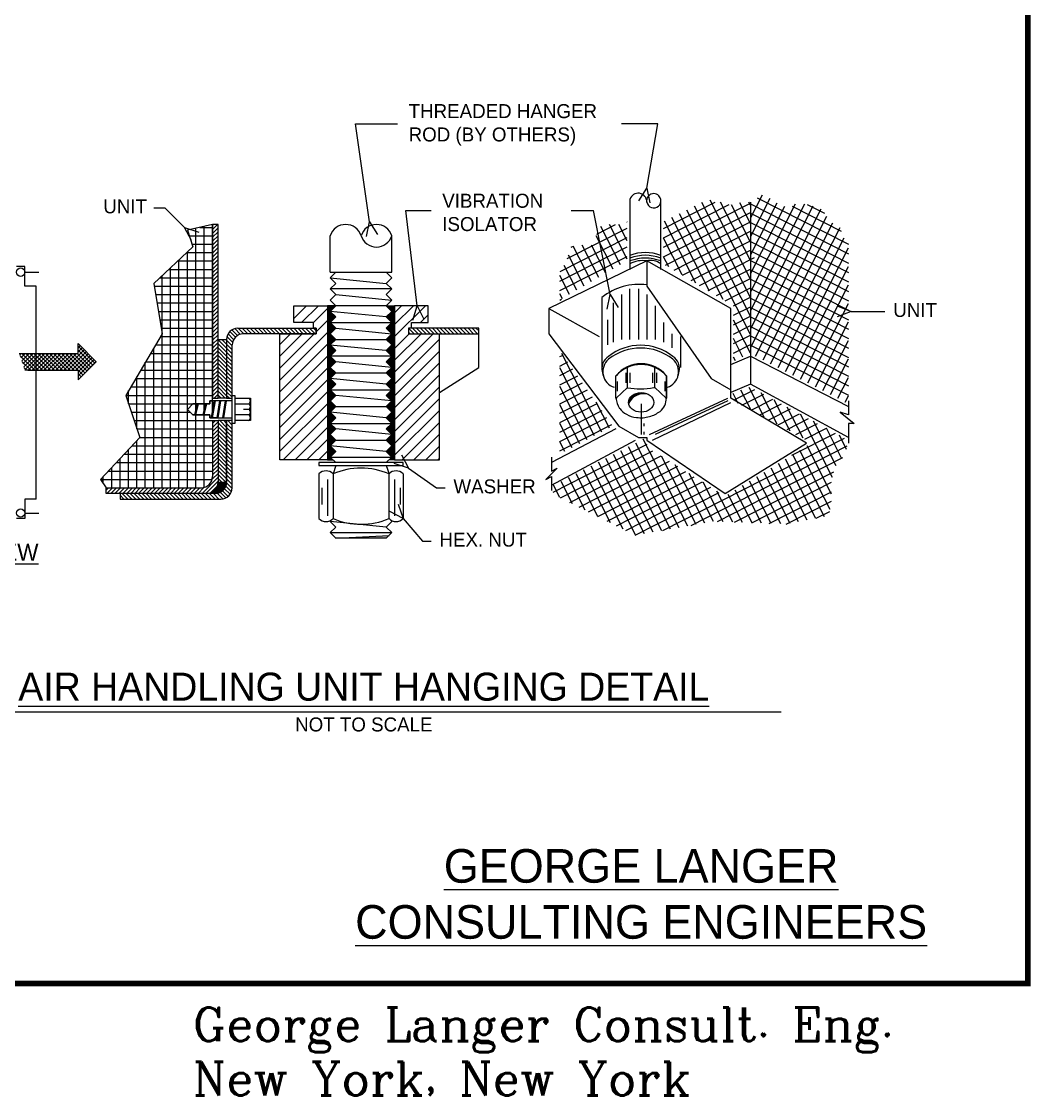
# Model space of a CAD drawing. Extents: x -1 to 799, y -40 to 727.
# Drawn here: x 438.8 to 799, y -40 to 343.5 of the extents above; entities that cross this region are included whole.
import ezdxf
from ezdxf.enums import TextEntityAlignment as Align

# ---------------------------------------------------------------- set-up
doc = ezdxf.new("R2010")
doc.units = 0
doc.header["$MEASUREMENT"] = 0
doc.layers.get('0').update_dxf_attribs({"linetype": 'CONTINUOUS'})
for name, color, linetype in [('1', 5, 'CONTINUOUS'), ('TEXT', 7, 'CONTINUOUS'), ('TEXT2', 7, 'CONTINUOUS')]:
    doc.layers.add(name, color=color, linetype=linetype)
doc.styles.add('COMPLEX', font='complex')

# ---------------------------------------------------------------- blocks, each defined once
blk = doc.blocks.new('*X8')
for p, q in [((279, 372.34), (279.08, 372.42)), ((258.17, 368.48), (258.69, 369)), ((263.5, 363), (258.25, 368.24)), ((258.53, 367.42), (260.11, 369)), ((258.88, 366.36), (261.52, 369)), ((264.91, 363), (258.91, 369)), ((259.23, 365.3), (262.93, 369)), ((259.59, 364.24), (264.35, 369)), ((259.94, 363.18), (265.76, 369)), ((266.33, 363), (260.33, 369)), ((261.18, 363), (267.18, 369)), ((267.74, 363), (261.74, 369)), ((262.59, 363), (268.59, 369)), ((269.15, 363), (263.15, 369)), ((264.01, 363), (270.01, 369)), ((270.57, 363), (264.57, 369)), ((265.42, 363), (271.42, 369)), ((271.98, 363), (265.98, 369)), ((266.83, 363), (272.83, 369)), ((273.4, 363), (267.4, 369)), ((268.25, 363), (274.25, 369)), ((274.81, 363), (268.81, 369)), ((269.66, 363), (275.66, 369)), ((276.22, 363), (270.22, 369)), ((271.08, 363), (277.08, 369)), ((277.64, 363), (271.64, 369)), ((272.49, 363), (278.49, 369)), ((280.78, 361.28), (273.05, 369)), ((273.9, 363), (281.2, 370.3)), ((281.48, 361.98), (274.47, 369)), ((275.32, 363), (281.91, 369.59)), ((282.19, 362.69), (275.88, 369)), ((276.73, 363), (282.62, 368.88)), ((282.9, 363.4), (277.3, 369)), ((278.15, 363), (283.32, 368.18)), ((283.6, 364.1), (278.71, 369)), ((279, 370.92), (279.79, 371.71)), ((285.02, 365.52), (279, 371.54)), ((279, 369.51), (280.5, 371)), ((284.31, 364.81), (279, 370.12)), ((262.08, 363), (258.96, 366.12)), ((279, 362.44), (284.03, 367.47)), ((279, 361.02), (284.74, 366.76)), ((279, 359.61), (285.44, 366.06)), ((260.67, 363), (259.67, 364)), ((280.07, 360.57), (279, 361.64)), ((279.36, 359.86), (279, 360.22))]:
    blk.add_line(p, q)
blk = doc.blocks.new('*X9')
for p, q in [((324, 351), (324, 414.33)), ((327, 346), (327, 415)), ((318.67, 411), (327, 411)), ((321, 351), (321, 413.67)), ((322.5, 414), (327, 414)), ((319.67, 408), (327, 408)), ((317.85, 405), (327, 405)), ((318, 321), (318, 405.14)), ((311.38, 399), (327, 399)), ((312, 321), (312, 399.57)), ((314.62, 402), (327, 402)), ((315, 321), (315, 402.36)), ((308.15, 396), (327, 396)), ((309, 376), (309, 396.79)), ((306.17, 393), (327, 393)), ((306.67, 390), (327, 390)), ((307.17, 387), (327, 387)), ((307.67, 384), (327, 384)), ((308.17, 381), (327, 381)), ((308.67, 378), (327, 378)), ((309, 321), (309, 376)), ((306.64, 372), (327, 372)), ((308.41, 375), (327, 375)), ((304.86, 369), (327, 369)), ((306, 321), (306, 370.92)), ((303, 321), (303, 365.85)), ((303.09, 366), (327, 366)), ((300, 342), (300, 360.77)), ((301.32, 363), (327, 363)), ((297.77, 357), (327, 357)), ((299.55, 360), (327, 360)), ((296, 354), (327, 354)), ((297, 351), (297, 355.69)), ((297, 351), (326, 351)), ((321, 347), (321, 351)), ((324, 347), (324, 351)), ((298, 348), (319, 348)), ((321, 321), (321, 347)), ((324, 321.13), (324, 347)), ((299, 345), (327, 345)), ((300, 342), (327, 342)), ((300, 321), (300, 337.93)), ((301, 339), (327, 339)), ((297, 321), (297, 334.71)), ((298.2, 336), (327, 336)), ((292.6, 330), (327, 330)), ((294, 321), (294, 331.5)), ((295.4, 333), (327, 333)), ((289.8, 327), (327, 327)), ((291, 321), (291, 328.29)), ((287, 324), (326.87, 324)), ((288, 322.5), (288, 325.07))]:
    blk.add_line(p, q)
blk = doc.blocks.new('*X10')
for p, q in [((327, 343.97), (328.03, 345)), ((327, 342.56), (329, 344.56)), ((327, 341.14), (329, 343.14)), ((327, 339.73), (329, 341.73)), ((327, 338.31), (329, 340.31)), ((327, 336.9), (329, 338.9)), ((327, 335.49), (329, 337.49)), ((327, 334.07), (329, 336.07)), ((327, 332.66), (329, 334.66)), ((327, 331.24), (329, 333.24)), ((327, 329.83), (329, 331.83)), ((327, 328.41), (329, 330.41)), ((326.89, 324.06), (329, 326.17)), ((327, 327), (329, 329)), ((327, 325.59), (329, 327.59)), ((323.24, 319), (329, 324.76)), ((324.66, 319), (329, 323.34)), ((289, 320.11), (289.89, 321)), ((289.3, 319), (291.3, 321)), ((290.72, 319), (292.72, 321)), ((292.13, 319), (294.13, 321)), ((293.54, 319), (295.54, 321)), ((294.96, 319), (296.96, 321)), ((296.37, 319), (298.37, 321)), ((297.79, 319), (299.79, 321)), ((299.2, 319), (301.2, 321)), ((300.62, 319), (302.62, 321)), ((302.03, 319), (304.03, 321)), ((303.44, 319), (305.44, 321)), ((304.86, 319), (306.86, 321)), ((306.27, 319), (308.27, 321)), ((307.69, 319), (309.69, 321)), ((309.1, 319), (311.1, 321)), ((310.51, 319), (312.51, 321)), ((311.93, 319), (313.93, 321)), ((313.34, 319), (315.34, 321)), ((314.76, 319), (316.76, 321)), ((316.17, 319), (318.17, 321)), ((317.59, 319), (319.59, 321)), ((319, 319), (321, 321)), ((320.41, 319), (322.41, 321)), ((321.83, 319), (323.94, 321.11)), ((326.28, 319.21), (328.79, 321.72))]:
    blk.add_line(p, q)
blk = doc.blocks.new('*X11')
for p, q in [((327, 413.27), (328.73, 415)), ((327, 414.68), (327.32, 415)), ((327, 411.85), (329, 413.85)), ((327, 410.44), (329, 412.44)), ((327, 409.02), (329, 411.02)), ((327, 407.61), (329, 409.61)), ((327, 406.2), (329, 408.2)), ((327, 404.78), (329, 406.78)), ((327, 403.37), (329, 405.37)), ((327, 401.95), (329, 403.95)), ((327, 400.54), (329, 402.54)), ((327, 399.12), (329, 401.12)), ((327, 397.71), (329, 399.71)), ((327, 396.3), (329, 398.3)), ((327, 394.88), (329, 396.88)), ((327, 393.47), (329, 395.47)), ((327, 392.05), (329, 394.05)), ((327, 390.64), (329, 392.64)), ((327, 389.23), (329, 391.23)), ((327, 387.81), (329, 389.81)), ((327, 386.4), (329, 388.4)), ((327, 384.98), (329, 386.98)), ((327, 383.57), (329, 385.57)), ((327, 382.15), (329, 384.15)), ((327, 380.74), (329, 382.74)), ((327, 379.33), (329, 381.33)), ((327, 377.91), (329, 379.91)), ((327, 376.5), (329, 378.5)), ((327, 375.08), (329, 377.08)), ((327, 373.67), (329, 375.67)), ((327, 372.25), (329, 374.25)), ((327, 370.84), (329, 372.84)), ((327, 369.43), (329, 371.43)), ((327, 368.01), (329, 370.01)), ((327, 366.6), (329, 368.6)), ((327, 365.18), (329, 367.18)), ((327, 363.77), (329, 365.77)), ((327, 362.36), (329, 364.36)), ((327, 360.94), (329, 362.94)), ((327, 359.53), (329, 361.53)), ((327, 358.11), (329, 360.11)), ((327, 356.7), (329, 358.7)), ((327, 355.28), (329, 357.28)), ((327, 353.87), (329, 355.87)), ((327.54, 353), (329, 354.46)), ((328.96, 353), (329, 353.04))]:
    blk.add_line(p, q)
blk = doc.blocks.new('*X12')
for p, q in [((332, 370.86), (329, 373.86)), ((332, 369.45), (329, 372.45)), ((332, 372.28), (330.28, 374)), ((332, 373.69), (331.69, 374)), ((332, 368.04), (329, 371.04)), ((332, 366.62), (329, 369.62)), ((332, 365.21), (329, 368.21)), ((332, 363.79), (329, 366.79)), ((332, 362.38), (329, 365.38)), ((332, 360.96), (329, 363.96)), ((332, 359.55), (329, 362.55)), ((332, 358.14), (329, 361.14)), ((332, 356.72), (329, 359.72)), ((332, 355.31), (329, 358.31)), ((332, 353.89), (329, 356.89)), ((331.48, 353), (329, 355.48)), ((330.07, 353), (329, 354.07))]:
    blk.add_line(p, q)
blk = doc.blocks.new('*X13')
for p, q in [((332, 341.17), (329, 344.17)), ((332, 339.75), (329, 342.75)), ((332, 338.34), (329, 341.34)), ((332, 342.58), (329.58, 345)), ((332, 343.99), (330.99, 345)), ((332, 336.92), (329, 339.92)), ((332, 335.51), (329, 338.51)), ((332, 334.09), (329, 337.09)), ((332, 332.68), (329, 335.68)), ((332, 331.27), (329, 334.27)), ((332, 329.85), (329, 332.85)), ((332, 328.44), (329, 331.44)), ((332, 327.02), (329, 330.02)), ((332, 325.61), (329, 328.61)), ((332, 324.2), (329, 327.2)), ((332, 322.78), (329, 325.78)), ((331.37, 322), (329, 324.37)), ((329.95, 322), (329, 322.95))]:
    blk.add_line(p, q)
blk = doc.blocks.new('*X14')
for p, q in [((334, 341.99), (332, 343.99)), ((334, 340.58), (332, 342.58)), ((334, 343.41), (332.41, 345)), ((334, 344.82), (333.82, 345)), ((334, 339.17), (332, 341.17)), ((334, 337.75), (332, 339.75)), ((334, 336.34), (332, 338.34)), ((334, 334.92), (332, 336.92)), ((334, 333.51), (332, 335.51)), ((334, 332.09), (332, 334.09)), ((334, 330.68), (332, 332.68)), ((334, 329.27), (332, 331.27)), ((334, 327.85), (332, 329.85)), ((334, 326.44), (332, 328.44)), ((334, 325.02), (332, 327.02)), ((333.99, 320.79), (331.99, 322.79)), ((334, 323.61), (332, 325.61)), ((334, 322.2), (332, 324.2)), ((295.35, 317), (294, 318.35)), ((296.77, 317), (294.77, 319)), ((298.18, 317), (296.18, 319)), ((299.6, 317), (297.6, 319)), ((301.01, 317), (299.01, 319)), ((302.43, 317), (300.43, 319)), ((303.84, 317), (301.84, 319)), ((305.25, 317), (303.25, 319)), ((306.67, 317), (304.67, 319)), ((308.08, 317), (306.08, 319)), ((309.5, 317), (307.5, 319)), ((310.91, 317), (308.91, 319)), ((312.33, 317), (310.33, 319)), ((313.74, 317), (311.74, 319)), ((315.15, 317), (313.15, 319)), ((316.57, 317), (314.57, 319)), ((317.98, 317), (315.98, 319)), ((319.4, 317), (317.4, 319)), ((320.81, 317), (318.81, 319)), ((322.22, 317), (320.22, 319)), ((323.64, 317), (321.64, 319)), ((325.05, 317), (323.05, 319)), ((326.47, 317), (324.47, 319)), ((327.88, 317), (325.88, 319)), ((329.3, 317), (327.3, 319)), ((330.66, 317.05), (328.66, 319.05)), ((331.73, 317.39), (329.73, 319.39)), ((332.59, 317.95), (330.59, 319.95)), ((333.26, 318.69), (331.26, 320.69)), ((333.75, 319.61), (331.75, 321.61))]:
    blk.add_line(p, q)
blk = doc.blocks.new('*X15')
for p, q in [((328.92, 322.2), (331.92, 322.2)), ((328.94, 322.3), (331.94, 322.3)), ((328.95, 322.4), (331.95, 322.4)), ((328.97, 322.5), (331.97, 322.5)), ((328.98, 322.6), (331.98, 322.6)), ((328.99, 322.8), (331.99, 322.8)), ((328.99, 322.7), (331.99, 322.7)), ((329, 323), (332, 323)), ((329, 322.9), (332, 322.9)), ((325, 318.98), (325, 319)), ((325.1, 318.98), (325.1, 319)), ((325.2, 318.98), (325.2, 319.01)), ((325.3, 318.98), (325.3, 319.01)), ((325.4, 318.98), (325.4, 319.02)), ((325.5, 318.98), (325.5, 319.03)), ((325.6, 318.98), (325.6, 319.05)), ((325.7, 318.98), (325.7, 319.06)), ((325.8, 318.98), (325.8, 319.08)), ((325.89, 319.1), (328.89, 319.1)), ((325.9, 318.98), (325.9, 319.1)), ((326, 318.98), (326, 319.13)), ((326.1, 318.98), (326.1, 319.15)), ((326.2, 318.98), (326.2, 319.18)), ((326.25, 319.2), (329.25, 319.2)), ((326.3, 318.98), (326.3, 319.22)), ((326.4, 318.98), (326.4, 319.25)), ((326.5, 318.98), (326.5, 319.29)), ((326.52, 319.3), (329.52, 319.3)), ((326.6, 318.98), (326.6, 319.33)), ((326.7, 318.98), (326.7, 319.38)), ((326.74, 319.4), (329.74, 319.4)), ((326.8, 318.98), (326.8, 319.43)), ((326.9, 318.98), (326.9, 319.48)), ((326.94, 319.5), (329.94, 319.5)), ((327, 318.98), (327, 319.54)), ((327.1, 318.98), (327.1, 319.6)), ((327.11, 319.6), (330.11, 319.6)), ((327.2, 318.98), (327.2, 319.66)), ((327.26, 319.7), (330.26, 319.7)), ((327.3, 318.98), (327.3, 319.73)), ((327.4, 319.8), (330.4, 319.8)), ((327.4, 318.98), (327.4, 319.8)), ((327.5, 318.98), (327.5, 319.88)), ((327.53, 319.9), (330.53, 319.9)), ((327.6, 318.98), (327.6, 319.96)), ((327.65, 320), (330.65, 320)), ((327.7, 318.98), (327.7, 320.05)), ((327.75, 320.1), (330.75, 320.1)), ((327.8, 318.98), (327.8, 320.14)), ((327.86, 320.2), (330.86, 320.2)), ((327.9, 318.98), (327.9, 320.25)), ((327.95, 320.3), (330.95, 320.3)), ((328, 318.98), (328, 320.35)), ((328.04, 320.4), (331.04, 320.4)), ((328.1, 319), (328.1, 320.47)), ((328.12, 320.5), (331.12, 320.5)), ((328.2, 320.6), (331.2, 320.6)), ((328.2, 319.01), (328.2, 320.6)), ((328.27, 320.7), (331.27, 320.7)), ((328.3, 319.01), (328.3, 320.74)), ((328.34, 320.8), (331.34, 320.8)), ((328.4, 320.9), (331.4, 320.9)), ((328.4, 319.02), (328.4, 320.89)), ((328.46, 321), (331.46, 321)), ((328.5, 319.03), (328.5, 321.06)), ((328.52, 321.1), (331.52, 321.1)), ((328.57, 321.2), (331.57, 321.2)), ((328.6, 319.05), (328.6, 321.26)), ((328.62, 321.3), (331.62, 321.3)), ((328.67, 321.4), (331.67, 321.4)), ((328.7, 319.06), (328.7, 321.48)), ((328.71, 321.5), (331.71, 321.5)), ((328.75, 321.6), (331.75, 321.6)), ((328.78, 321.7), (331.78, 321.7)), ((328.8, 319.08), (328.8, 321.75)), ((328.82, 321.8), (331.82, 321.8)), ((328.85, 321.9), (331.85, 321.9)), ((328.87, 322), (331.87, 322)), ((328.9, 319.1), (328.9, 322.11)), ((328.9, 322.1), (331.9, 322.1)), ((329.1, 319.15), (329.1, 322)), ((329.2, 319.18), (329.2, 322)), ((329.3, 319.22), (329.3, 322)), ((329.4, 319.25), (329.4, 322)), ((329.5, 319.29), (329.5, 322)), ((329.6, 319.33), (329.6, 322)), ((329.7, 319.38), (329.7, 322)), ((329.8, 319.43), (329.8, 322)), ((329.9, 319.48), (329.9, 322)), ((330, 319.54), (330, 322)), ((330.1, 319.6), (330.1, 322)), ((330.2, 319.66), (330.2, 322)), ((330.3, 319.73), (330.3, 322)), ((330.4, 319.8), (330.4, 322)), ((330.5, 319.88), (330.5, 322)), ((330.6, 319.96), (330.6, 322)), ((330.7, 320.05), (330.7, 322)), ((330.8, 320.14), (330.8, 322)), ((330.9, 320.25), (330.9, 322)), ((331, 320.35), (331, 322)), ((331.1, 320.47), (331.1, 322)), ((331.2, 320.6), (331.2, 322)), ((331.3, 320.74), (331.3, 322)), ((331.4, 320.89), (331.4, 322)), ((331.5, 321.06), (331.5, 322)), ((331.6, 321.26), (331.6, 322)), ((331.7, 321.48), (331.7, 322)), ((331.8, 321.75), (331.8, 322)), ((331.9, 322), (331.9, 322.11))]:
    blk.add_line(p, q)
blk = doc.blocks.new('*X16')
for p, q in [((334.53, 373.99), (332.53, 375.99)), ((335.14, 374.8), (333.14, 376.8)), ((335.93, 375.42), (333.93, 377.42)), ((336.91, 375.85), (334.91, 377.85)), ((338.18, 376), (336.18, 378)), ((339.59, 376), (337.59, 378)), ((341.01, 376), (339.01, 378)), ((342.42, 376), (340.42, 378)), ((343.83, 376), (341.83, 378)), ((345.25, 376), (343.25, 378)), ((346.66, 376), (344.66, 378)), ((348.08, 376), (346.08, 378)), ((349.49, 376), (347.49, 378)), ((350.91, 376), (348.91, 378)), ((352.32, 376), (350.32, 378)), ((353.73, 376), (351.73, 378)), ((355.15, 376), (353.15, 378)), ((356.56, 376), (354.56, 378)), ((357.98, 376), (355.98, 378)), ((359.39, 376), (357.39, 378)), ((360.81, 376), (358.81, 378)), ((362.22, 376), (360.22, 378)), ((363.63, 376), (361.63, 378)), ((364, 377.05), (363.05, 378)), ((334, 371.69), (332, 373.69)), ((334, 370.28), (332, 372.28)), ((334.12, 372.98), (332.12, 374.98)), ((334, 368.86), (332, 370.86)), ((334, 367.45), (332, 369.45)), ((334, 366.04), (332, 368.04)), ((334, 364.62), (332, 366.62)), ((334, 363.21), (332, 365.21)), ((334, 361.79), (332, 363.79)), ((334, 360.38), (332, 362.38)), ((334, 358.96), (332, 360.96)), ((334, 357.55), (332, 359.55)), ((334, 356.14), (332, 358.14)), ((334, 354.72), (332, 356.72)), ((334, 353.31), (332, 355.31)), ((332.89, 353), (332, 353.89))]:
    blk.add_line(p, q)
blk = doc.blocks.new('*X17')
for p, q in [((356, 381.46), (360.54, 386)), ((356, 385.7), (356.3, 386)), ((358.79, 380), (364.79, 386)), ((363, 379.97), (368, 384.97)), ((364, 376.73), (368, 380.73)), ((351, 359.49), (368, 376.49)), ((351, 363.73), (363.27, 376)), ((351, 367.97), (359.03, 376)), ((351, 372.21), (354.79, 376)), ((351, 355.24), (368, 372.24)), ((351, 351), (368, 368)), ((351, 346.76), (368, 363.76)), ((351, 342.51), (368, 359.51)), ((351, 338.27), (368, 355.27)), ((351, 334.03), (368, 351.03)), ((352.21, 331), (368, 346.79)), ((356.46, 331), (368, 342.54)), ((360.7, 331), (368, 338.3)), ((364.94, 331), (368, 334.06))]:
    blk.add_line(p, q)
blk = doc.blocks.new('*X18')
for p, q in [((368, 383.27), (370.73, 386)), ((368, 383.7), (370.3, 386)), ((368, 384.12), (369.88, 386)), ((368, 384.55), (369.45, 386)), ((368, 384.97), (369.03, 386)), ((368, 385.39), (368.61, 386)), ((368, 385.82), (368.18, 386)), ((369.46, 384.46), (368, 385.92)), ((369.25, 384.25), (368, 385.49)), ((369.03, 384.03), (368, 385.07)), ((370.82, 381.82), (368, 384.64)), ((370.61, 381.61), (368, 384.22)), ((368, 382.85), (369.08, 383.92)), ((370.4, 381.4), (368, 383.8)), ((368, 382.42), (369.29, 383.71)), ((368, 382), (369.5, 383.5)), ((369.67, 384.67), (368.34, 386)), ((369.88, 384.88), (368.77, 386)), ((370.1, 385.1), (369.19, 386)), ((370.31, 385.31), (369.61, 386)), ((370.52, 385.52), (370.04, 386)), ((370.73, 385.73), (370.46, 386)), ((370.94, 385.94), (370.89, 386)), ((370.19, 381.19), (368, 383.37)), ((368, 381.58), (369.71, 383.29)), ((368, 381.15), (369.92, 383.08)), ((369.97, 380.97), (368, 382.95)), ((368, 380.73), (370.14, 382.86)), ((368, 380.3), (370.35, 382.65)), ((369.76, 380.76), (368, 382.52)), ((368, 379.88), (370.56, 382.44)), ((368, 379.46), (370.77, 382.23)), ((369.55, 380.55), (368, 382.1)), ((368, 379.03), (370.98, 382.02)), ((369.34, 380.34), (368, 381.67)), ((369.13, 380.13), (368, 381.25)), ((370.91, 377.91), (368, 380.83)), ((370.7, 377.7), (368, 380.4)), ((370.49, 377.49), (368, 379.98)), ((368, 378.61), (369.2, 379.8)), ((368, 378.18), (369.41, 379.59)), ((370.28, 377.28), (368, 379.55)), ((368, 377.76), (369.62, 379.38)), ((368, 377.33), (369.83, 379.17)), ((370.06, 377.06), (368, 379.13)), ((368, 376.91), (370.05, 378.95)), ((368, 376.49), (370.26, 378.74)), ((369.85, 376.85), (368, 378.7)), ((368, 376.06), (370.47, 378.53)), ((368, 375.64), (370.68, 378.32)), ((369.64, 376.64), (368, 378.28)), ((368, 375.21), (370.89, 378.11)), ((369.43, 376.43), (368, 377.86)), ((369.22, 376.22), (368, 377.43)), ((369, 376), (368, 377.01)), ((370.79, 373.79), (368, 376.58)), ((370.58, 373.58), (368, 376.16)), ((368, 374.79), (369.11, 375.89)), ((370.37, 373.37), (368, 375.73)), ((368, 374.36), (369.32, 375.68)), ((368, 373.94), (369.53, 375.47)), ((370.16, 373.16), (368, 375.31)), ((368, 373.52), (369.74, 375.26)), ((368, 373.09), (369.95, 375.05)), ((369.94, 372.94), (368, 374.89)), ((368, 372.67), (370.17, 374.83)), ((368, 372.24), (370.38, 374.62)), ((369.73, 372.73), (368, 374.46)), ((368, 371.82), (370.59, 374.41)), ((368, 371.39), (370.8, 374.2)), ((369.52, 372.52), (368, 374.04)), ((369.31, 372.31), (368, 373.61)), ((369.09, 372.09), (368, 373.19)), ((370.88, 369.88), (368, 372.77)), ((370.67, 369.67), (368, 372.34)), ((368, 370.97), (369.02, 371.98)), ((370.46, 369.46), (368, 371.92)), ((368, 370.55), (369.23, 371.77)), ((368, 370.12), (369.44, 371.56)), ((370.25, 369.25), (368, 371.49)), ((368, 369.7), (369.65, 371.35)), ((368, 369.27), (369.86, 371.14)), ((370.03, 369.03), (368, 371.07)), ((368, 368.85), (370.08, 370.92)), ((368, 368.42), (370.29, 370.71)), ((369.82, 368.82), (368, 370.64)), ((368, 368), (370.5, 370.5)), ((368, 367.58), (370.71, 370.29)), ((369.61, 368.61), (368, 370.22)), ((368, 367.15), (370.92, 370.08)), ((369.4, 368.4), (368, 369.8)), ((369.19, 368.19), (368, 369.37)), ((370.97, 365.97), (368, 368.95)), ((370.76, 365.76), (368, 368.52)), ((370.55, 365.55), (368, 368.1)), ((368, 366.73), (369.14, 367.86)), ((370.34, 365.34), (368, 367.67)), ((368, 366.3), (369.35, 367.65)), ((368, 365.88), (369.56, 367.44)), ((370.12, 365.12), (368, 367.25)), ((368, 365.45), (369.77, 367.23)), ((368, 365.03), (369.98, 367.02)), ((369.91, 364.91), (368, 366.83)), ((368, 364.61), (370.2, 366.8)), ((368, 364.18), (370.41, 366.59)), ((369.7, 364.7), (368, 366.4)), ((368, 363.76), (370.62, 366.38)), ((368, 363.33), (370.83, 366.17)), ((369.49, 364.49), (368, 365.98)), ((369.28, 364.28), (368, 365.55)), ((369.06, 364.06), (368, 365.13)), ((370.85, 361.85), (368, 364.7)), ((370.64, 361.64), (368, 364.28)), ((368, 362.91), (369.05, 363.95)), ((370.43, 361.43), (368, 363.86)), ((368, 362.48), (369.26, 363.74)), ((368, 362.06), (369.47, 363.53)), ((370.22, 361.22), (368, 363.43)), ((368, 361.64), (369.68, 363.32)), ((368, 361.21), (369.89, 363.11)), ((370, 361), (368, 363.01)), ((368, 360.79), (370.11, 362.89)), ((368, 360.36), (370.32, 362.68)), ((369.79, 360.79), (368, 362.58)), ((368, 359.94), (370.53, 362.47)), ((368, 359.51), (370.74, 362.26)), ((369.58, 360.58), (368, 362.16)), ((368, 359.09), (370.95, 362.05)), ((369.37, 360.37), (368, 361.73)), ((369.15, 360.15), (368, 361.31)), ((370.94, 357.94), (368, 360.89)), ((370.73, 357.73), (368, 360.46)), ((370.52, 357.52), (368, 360.04)), ((368, 358.67), (369.17, 359.83)), ((368, 358.24), (369.38, 359.62)), ((370.31, 357.31), (368, 359.61)), ((368, 357.82), (369.59, 359.41)), ((368, 357.39), (369.8, 359.2)), ((370.09, 357.09), (368, 359.19)), ((368, 356.97), (370.02, 358.98)), ((368, 356.54), (370.23, 358.77)), ((369.88, 356.88), (368, 358.76)), ((368, 356.12), (370.44, 358.56)), ((368, 355.7), (370.65, 358.35)), ((369.67, 356.67), (368, 358.34)), ((368, 355.27), (370.86, 358.14)), ((369.46, 356.46), (368, 357.92)), ((369.25, 356.25), (368, 357.49)), ((369.03, 356.03), (368, 357.07)), ((370.82, 353.82), (368, 356.64)), ((370.61, 353.61), (368, 356.22)), ((368, 354.85), (369.08, 355.92)), ((370.4, 353.4), (368, 355.79)), ((368, 354.42), (369.29, 355.71)), ((368, 354), (369.5, 355.5)), ((370.19, 353.19), (368, 355.37)), ((368, 353.58), (369.71, 355.29)), ((368, 353.15), (369.92, 355.08)), ((369.97, 352.97), (368, 354.95)), ((368, 352.73), (370.14, 354.86)), ((368, 352.3), (370.35, 354.65)), ((369.76, 352.76), (368, 354.52)), ((368, 351.88), (370.56, 354.44)), ((368, 351.45), (370.77, 354.23)), ((369.55, 352.55), (368, 354.1)), ((368, 351.03), (370.99, 354.01)), ((369.34, 352.34), (368, 353.67)), ((369.12, 352.12), (368, 353.25)), ((370.91, 349.91), (368, 352.82)), ((370.7, 349.7), (368, 352.4)), ((370.49, 349.49), (368, 351.98)), ((368, 350.61), (369.2, 351.8)), ((368, 350.18), (369.41, 351.59)), ((370.28, 349.28), (368, 351.55)), ((368, 349.76), (369.62, 351.38)), ((368, 349.33), (369.83, 351.17)), ((370.06, 349.06), (368, 351.13)), ((368, 348.91), (370.05, 350.95)), ((368, 348.48), (370.26, 350.74)), ((369.85, 348.85), (368, 350.7)), ((368, 348.06), (370.47, 350.53)), ((368, 347.64), (370.68, 350.32)), ((369.64, 348.64), (368, 350.28)), ((368, 347.21), (370.89, 350.11)), ((369.43, 348.43), (368, 349.85)), ((369.22, 348.22), (368, 349.43)), ((369, 348), (368, 349.01)), ((370.79, 345.79), (368, 348.58)), ((370.58, 345.58), (368, 348.16)), ((368, 346.79), (369.11, 347.89)), ((370.37, 345.37), (368, 347.73)), ((368, 346.36), (369.32, 347.68)), ((368, 345.94), (369.53, 347.47)), ((370.15, 345.15), (368, 347.31)), ((368, 345.51), (369.74, 347.26)), ((368, 345.09), (369.96, 347.04)), ((369.94, 344.94), (368, 346.88)), ((368, 344.67), (370.17, 346.83)), ((368, 344.24), (370.38, 346.62)), ((369.73, 344.73), (368, 346.46)), ((368, 343.82), (370.59, 346.41)), ((368, 343.39), (370.8, 346.2)), ((369.52, 344.52), (368, 346.04)), ((369.31, 344.31), (368, 345.61)), ((369.09, 344.09), (368, 345.19)), ((370.88, 341.88), (368, 344.76)), ((370.67, 341.67), (368, 344.34)), ((368, 342.97), (369.02, 343.98)), ((370.46, 341.46), (368, 343.92)), ((368, 342.54), (369.23, 343.77)), ((368, 342.12), (369.44, 343.56)), ((370.25, 341.25), (368, 343.49)), ((368, 341.7), (369.65, 343.35)), ((368, 341.27), (369.86, 343.14)), ((370.03, 341.03), (368, 343.07)), ((368, 340.85), (370.08, 342.92)), ((368, 340.42), (370.29, 342.71)), ((369.82, 340.82), (368, 342.64)), ((368, 340), (370.5, 342.5)), ((368, 339.57), (370.71, 342.29)), ((369.61, 340.61), (368, 342.22)), ((368, 339.15), (370.92, 342.08)), ((369.4, 340.4), (368, 341.79)), ((369.18, 340.18), (368, 341.37)), ((370.97, 337.97), (368, 340.95)), ((370.76, 337.76), (368, 340.52)), ((370.55, 337.55), (368, 340.1)), ((368, 338.73), (369.14, 339.86)), ((370.34, 337.34), (368, 339.67)), ((368, 338.3), (369.35, 339.65)), ((368, 337.88), (369.56, 339.44)), ((370.12, 337.12), (368, 339.25)), ((368, 337.45), (369.77, 339.23)), ((368, 337.03), (369.99, 339.01)), ((369.91, 336.91), (368, 338.82)), ((368, 336.6), (370.2, 338.8)), ((368, 336.18), (370.41, 338.59)), ((369.7, 336.7), (368, 338.4)), ((368, 335.76), (370.62, 338.38)), ((368, 335.33), (370.83, 338.17)), ((369.49, 336.49), (368, 337.98)), ((369.28, 336.28), (368, 337.55)), ((369.06, 336.06), (368, 337.13)), ((370.85, 333.85), (368, 336.7)), ((370.64, 333.64), (368, 336.28)), ((368, 334.91), (369.05, 335.95)), ((370.43, 333.43), (368, 335.85)), ((368, 334.48), (369.26, 335.74)), ((368, 334.06), (369.47, 335.53)), ((370.21, 333.21), (368, 335.43)), ((368, 333.63), (369.68, 335.32)), ((368, 333.21), (369.89, 335.11)), ((370, 333), (368, 335.01)), ((368, 332.79), (370.11, 334.89)), ((368, 332.36), (370.32, 334.68)), ((369.79, 332.79), (368, 334.58)), ((368, 331.94), (370.53, 334.47)), ((368, 331.51), (370.74, 334.26)), ((369.58, 332.58), (368, 334.16)), ((368, 331.09), (370.96, 334.04)), ((369.37, 332.37), (368, 333.73)), ((369.15, 332.15), (368, 333.31)), ((369.88, 331), (368, 332.88)), ((369.46, 331), (368, 332.46)), ((369.04, 331), (368, 332.04)), ((368.61, 331), (368, 331.61)), ((368.19, 331), (368, 331.19))]:
    blk.add_line(p, q)
blk = doc.blocks.new('*X19')
for p, q in [((392, 375.03), (402.97, 386)), ((392, 379.27), (398.73, 386)), ((392, 383.51), (394.49, 386)), ((401.21, 380), (404, 382.79)), ((392, 362.3), (405.7, 376)), ((392, 366.54), (401.46, 376)), ((392, 370.79), (397.21, 376)), ((392, 358.06), (408, 374.06)), ((392, 353.82), (408, 369.82)), ((392, 349.57), (408, 365.57)), ((392, 345.33), (408, 361.33)), ((392, 341.09), (408, 357.09)), ((392, 336.85), (408, 352.85)), ((392, 332.6), (408, 348.6)), ((394.64, 331), (408, 344.36)), ((398.88, 331), (408, 340.12)), ((403.12, 331), (408, 335.88)), ((407.37, 331), (408, 331.63))]:
    blk.add_line(p, q)
blk = doc.blocks.new('*X20')
for p, q in [((398.99, 376), (397, 377.99)), ((397.57, 376), (397, 376.57)), ((400.4, 376), (398.4, 378)), ((401.82, 376), (399.82, 378)), ((403.23, 376), (401.23, 378)), ((404.65, 376), (402.65, 378)), ((406.06, 376), (404.06, 378)), ((407.47, 376), (405.47, 378)), ((408.89, 376), (406.89, 378)), ((410.3, 376), (408.3, 378)), ((411.72, 376), (409.72, 378)), ((413.13, 376), (411.13, 378)), ((414.55, 376), (412.55, 378)), ((415.96, 376), (413.96, 378)), ((417.37, 376), (415.37, 378)), ((418.79, 376), (416.79, 378)), ((420.2, 376), (418.2, 378)), ((421.62, 376), (419.62, 378)), ((422, 377.03), (421.03, 378))]:
    blk.add_line(p, q)
blk = doc.blocks.new('*X21')
for p, q in [((523.94, 346.19), (518.51, 356.84)), ((514.69, 351.12), (512.9, 354.63)), ((513.26, 352.43), (520.57, 356.15)), ((519.3, 348.68), (515.64, 355.88)), ((516, 350.46), (523.77, 354.41)), ((528.58, 343.69), (522.87, 354.9)), ((519.22, 348.73), (526.96, 352.68)), ((522.43, 347), (530.16, 350.94)), ((525.64, 345.27), (533.36, 349.2)), ((533.22, 341.19), (527.52, 352.37)), ((537.86, 338.69), (532.18, 349.85)), ((528.86, 343.54), (536.56, 347.47)), ((532.07, 341.81), (539.76, 345.73)), ((548.34, 324.72), (536.83, 347.32)), ((535.28, 340.08), (542.96, 343.99)), ((538.49, 338.35), (546.16, 342.26)), ((549.64, 328.8), (541.49, 344.79)), ((551.69, 331.37), (546.14, 342.27)), ((496.61, 307.32), (480.78, 338.37)), ((487.69, 305.73), (552.56, 338.78)), ((533.83, 332.61), (549.36, 340.52)), ((553.35, 334.73), (550.79, 339.74)), ((448.55, 319.45), (482.12, 336.56)), ((451.16, 317.42), (484.19, 334.25)), ((487.35, 305.67), (472.78, 334.26)), ((490.43, 306.22), (475.45, 335.63)), ((493.52, 306.77), (478.12, 337)), ((497.87, 307.55), (553.59, 335.94)), ((547.45, 313.26), (536.7, 334.36)), ((548, 318.79), (539.26, 335.94)), ((454.5, 315.75), (487.15, 332.39)), ((457.83, 314.08), (490.1, 330.53)), ((478.09, 304.02), (464.78, 330.14)), ((481.17, 304.57), (467.44, 331.51)), ((484.26, 305.12), (470.11, 332.89)), ((499.69, 307.87), (487.23, 332.34)), ((507.23, 308.95), (552.02, 331.77)), ((542.34, 310.07), (531.57, 331.22)), ((545.4, 310.68), (534.13, 332.79)), ((464.58, 310.71), (456.77, 326.03)), ((469.09, 308.45), (459.44, 327.4)), ((461.17, 312.42), (493.06, 328.67)), ((473.61, 306.19), (462.11, 328.77)), ((464.5, 310.75), (496.01, 326.81)), ((502.78, 308.42), (492.18, 329.22)), ((505.86, 308.98), (497.14, 326.1)), ((513.38, 308.72), (548.75, 326.74)), ((533.18, 308.24), (523.87, 326.5)), ((536.23, 308.85), (526.44, 328.07)), ((539.29, 309.46), (529, 329.65)), ((455.54, 315.23), (451.44, 323.28)), ((460.06, 312.97), (454.1, 324.65)), ((467.84, 309.08), (498.97, 324.94)), ((471.17, 307.41), (501.93, 323.08)), ((509.28, 308.87), (502.1, 322.98)), ((526.45, 308.21), (518.74, 323.36)), ((519.52, 308.48), (548, 322.99)), ((529.89, 308.08), (521.3, 324.93)), ((451.02, 317.49), (448.77, 321.91)), ((474.51, 305.75), (504.88, 321.22)), ((477.84, 304.08), (507.84, 319.36)), ((512.72, 308.74), (507.05, 319.85)), ((516.15, 308.61), (511.04, 318.64)), ((519.59, 308.48), (513.61, 320.21)), ((523.02, 308.35), (516.17, 321.78)), ((525.67, 308.24), (548, 319.62)), ((531.81, 308.01), (548, 316.26)), ((542.54, 310.11), (547.31, 312.54))]:
    blk.add_line(p, q)
blk = doc.blocks.new('*X22')
for p, q in [((519, 417.26), (523.27, 425.63)), ((519, 410.65), (526.04, 424.47)), ((519, 404.04), (528.52, 422.74)), ((519, 422.42), (554, 404.59)), ((519, 384.22), (538.45, 422.39)), ((519, 390.83), (535.08, 422.39)), ((521.37, 424.58), (554, 407.95)), ((539.31, 422.17), (545.48, 419.03)), ((519, 377.61), (541.43, 421.64)), ((519, 397.44), (531.3, 421.57)), ((519, 371), (544.28, 420.62)), ((519, 419.05), (554, 401.22)), ((533.87, 421.58), (551.46, 412.61)), ((519, 415.69), (554, 397.85)), ((520.86, 368.04), (546.29, 417.95)), ((523.53, 366.67), (548.44, 415.56)), ((519, 412.32), (554, 394.49)), ((526.19, 365.3), (551, 413.99)), ((519, 408.95), (554, 391.12)), ((528.86, 363.93), (552.48, 410.28)), ((531.53, 362.56), (554, 406.66)), ((519, 405.59), (554, 387.75)), ((519, 402.22), (554, 384.38)), ((519, 398.85), (554, 381.02)), ((534.2, 361.18), (554, 400.05)), ((519, 395.48), (554, 377.65)), ((519, 392.12), (554, 374.28)), ((536.87, 359.81), (554, 393.44)), ((519, 388.75), (554, 370.92)), ((519, 385.38), (554, 367.55)), ((539.53, 358.44), (554, 386.83)), ((519, 382.02), (554, 364.18)), ((542.2, 357.07), (554, 380.22)), ((519, 378.65), (554, 360.82)), ((519, 375.28), (554, 357.45)), ((544.87, 355.7), (554, 373.61)), ((519, 371.92), (554, 354.08)), ((547.54, 354.32), (554, 367.01)), ((550.21, 352.95), (554, 360.4)), ((552.87, 351.58), (554, 353.79))]:
    blk.add_line(p, q)
blk = doc.blocks.new('*X23')
for p, q in [((488, 413.63), (506.39, 423)), ((488, 406.9), (519, 422.69)), ((488, 410.26), (511.42, 422.19)), ((519, 388.92), (501.71, 422.86)), ((519, 395.53), (504.66, 423.67)), ((519, 402.14), (508.37, 423)), ((519, 408.75), (512.22, 422.05)), ((519, 415.36), (515.21, 422.8)), ((519, 421.96), (518.47, 423)), ((488, 403.53), (519, 419.32)), ((509.24, 388.26), (493.66, 418.83)), ((519, 375.71), (496.34, 420.17)), ((519, 382.32), (499.03, 421.51)), ((499.54, 394.08), (488.29, 416.15)), ((488.75, 400.55), (519, 415.96)), ((504.39, 391.17), (490.98, 417.49)), ((491.79, 398.73), (519, 412.59)), ((494.69, 396.99), (488, 410.12)), ((494.82, 396.91), (519, 409.22)), ((489.84, 399.9), (488, 403.51)), ((497.86, 395.08), (519, 405.86)), ((500.89, 393.26), (520.5, 403.25)), ((503.93, 391.44), (519, 399.12)), ((506.96, 389.62), (519, 395.76)), ((510, 387.8), (519, 392.39)), ((513, 385.96), (519, 389.02)), ((513, 382.6), (519, 385.65)), ((513, 379.23), (519, 382.29)), ((519, 369.1), (513, 380.88)), ((513, 375.86), (519, 378.92)), ((513, 372.5), (519, 375.55)), ((516.36, 367.68), (513, 374.27)), ((513, 369.13), (519, 372.19)), ((513.67, 366.34), (513, 367.66))]:
    blk.add_line(p, q)
blk = doc.blocks.new('*X24')
for p, q in [((464.2, 411.61), (470.86, 415)), ((472.64, 400.62), (465.65, 414.33)), ((475, 402.59), (468.68, 415)), ((475, 409.2), (472.04, 415.01)), ((475, 415.81), (474.92, 415.97)), ((451.15, 398.22), (475, 410.37)), ((453.61, 402.84), (475, 413.74)), ((470.04, 399.11), (463.99, 410.98)), ((451, 394.78), (475, 407.01)), ((454.97, 406.9), (455.47, 407.16)), ((462.25, 394.56), (455.78, 407.26)), ((464.85, 396.08), (458.93, 407.69)), ((467.45, 397.59), (462.32, 407.66)), ((451, 391.41), (475, 403.64)), ((459.66, 393.05), (454.03, 404.09)), ((457.06, 391.54), (452.57, 400.35)), ((454.47, 390.02), (451, 396.83)), ((451.87, 388.51), (451, 390.22)), ((451, 388.04), (451.6, 388.35))]:
    blk.add_line(p, q)
blk = doc.blocks.new('*X25')
for p, q in [((451, 367.84), (452.12, 368.41)), ((466.02, 340.91), (451.73, 368.96)), ((451, 364.48), (453.86, 365.93)), ((463.37, 339.51), (451, 363.79)), ((451, 361.11), (455.61, 363.45)), ((451, 357.74), (457.35, 360.98)), ((451, 354.37), (459.09, 358.5)), ((460.71, 338.11), (451, 357.18)), ((451, 351.01), (460.84, 356.02)), ((451, 347.64), (462.58, 353.54)), ((451, 344.27), (464.33, 351.06)), ((458.06, 336.72), (451, 350.57)), ((468.68, 342.31), (463.93, 351.62)), ((451, 340.91), (466.07, 348.58)), ((451, 337.54), (467.81, 346.11)), ((455.4, 335.32), (451, 343.96)), ((451, 334.17), (469.56, 343.63)), ((452.75, 333.92), (451, 337.36))]:
    blk.add_line(p, q)
blk = doc.blocks.new('ELLIPSE')
blk.add_circle((0.5, 0.5), 0.5)
blk = doc.blocks.new('ARR', base_point=(480, 226))
at = {"layer": 'TEXT'}
for p, q in [((475, 228), (480, 226)), ((480, 226), (475, 224))]:
    blk.add_line(p, q, dxfattribs=at)
blk = doc.blocks.new('H60')
at = {"layer": '1'}
for p, q in [((476, 424), (476, 399)), ((487, 399), (487, 424)), ((519, 423), (519, 368)), ((329, 415), (327, 415)), ((327, 415), (327, 353)), ((329, 353), (329, 415)), ((369, 398), (369, 411)), ((391, 398), (391, 411)), ((260, 400), (257, 400)), ((260, 393), (260, 400)), ((482, 402), (447, 385)), ((512, 385), (482, 402)), ((482, 402), (482, 393)), ((260, 398), (265, 398)), ((371, 398), (369, 396)), ((369, 398), (391, 398)), ((369, 396), (371, 394)), ((369, 396), (389, 394)), ((389, 398), (391, 396)), ((391, 396), (389, 394)), ((264, 393), (260, 393)), ((264, 317), (264, 393)), ((371, 394), (369, 392)), ((369, 392), (371, 390)), ((391, 392), (369, 392)), ((389, 394), (391, 392)), ((391, 392), (389, 390)), ((476, 374), (476, 392)), ((479, 392), (479, 374)), ((482, 393), (505, 360)), ((371, 390), (369, 388)), ((369, 388), (371, 386)), ((371, 390), (391, 388)), ((389, 390), (391, 388)), ((391, 388), (389, 386)), ((466, 389), (466, 364)), ((473, 390), (473, 374)), ((482, 390), (482, 374)), ((356, 380), (356, 386)), ((356, 386), (368, 386)), ((368, 386), (368, 331)), ((371, 386), (368, 386)), ((368, 386), (368, 331)), ((371, 386), (369, 384)), ((371, 386), (369, 384)), ((369, 384), (371, 382)), ((389, 382), (369, 384)), ((389, 386), (371, 386)), ((389, 386), (392, 386)), ((389, 386), (391, 384)), ((389, 386), (391, 384)), ((391, 384), (389, 382)), ((392, 386), (392, 331)), ((392, 386), (392, 331)), ((392, 386), (392, 331)), ((404, 386), (392, 386)), ((404, 380), (404, 386)), ((447, 385), (447, 376)), ((447, 385), (465, 375)), ((470, 387), (470, 373)), ((485, 386), (485, 374)), ((512, 353), (512, 385)), ((363, 380), (356, 380)), ((363, 378), (363, 380)), ((371, 382), (369, 380)), ((369, 380), (371, 378)), ((369, 380), (391, 380)), ((389, 382), (391, 380)), ((391, 380), (389, 378)), ((398, 378), (398, 380)), ((398, 380), (404, 380)), ((468, 381), (468, 372)), ((488, 380), (488, 373)), ((336, 378), (364, 378)), ((364, 376), (338, 376)), ((351, 331), (351, 376)), ((351, 376), (364, 376)), ((364, 378), (363, 378)), ((364, 378), (364, 376)), ((364, 376), (364, 378)), ((371, 378), (369, 376)), ((369, 376), (371, 374)), ((371, 378), (391, 376)), ((389, 378), (391, 376)), ((391, 376), (389, 374)), ((422, 378), (397, 378)), ((397, 378), (397, 376)), ((397, 376), (422, 376)), ((408, 331), (408, 376)), ((422, 364), (422, 378)), ((422, 376), (422, 378)), ((447, 376), (472, 343)), ((491, 376), (491, 371)), ((279, 369), (279, 372.5)), ((279, 372.5), (279, 372.5)), ((279, 372.5), (285.5, 366)), ((329, 353), (329, 374)), ((329, 374), (332, 374)), ((332, 374), (332, 353)), ((332, 374), (332, 353)), ((334, 353), (334, 372)), ((371, 374), (369, 372)), ((369, 374), (391, 374)), ((369, 372), (371, 370)), ((369, 372), (390, 370)), ((389, 374), (391, 372)), ((391, 372), (389, 370)), ((494, 375), (494, 364)), ((258, 369), (261, 369)), ((261, 369), (279, 369)), ((371, 370), (369, 368)), ((389, 370), (391, 368)), ((279, 359.5), (285.5, 366)), ((369, 368), (371, 366)), ((391, 368), (369, 368)), ((371, 366), (369, 364)), ((391, 364), (371, 366)), ((391, 368), (389, 366)), ((389, 366), (391, 364)), ((512, 365), (519, 368)), ((519, 368), (554, 350)), ((519, 368), (519, 358)), ((261, 363), (260, 363)), ((261, 363), (279, 363)), ((279, 363), (279, 359.5)), ((369, 364), (371, 362)), ((371, 362), (369, 360)), ((369, 362), (391, 362)), ((391, 364), (389, 362)), ((389, 362), (391, 360)), ((408, 355), (422, 364)), ((471, 355), (471, 361)), ((471, 353), (471, 361)), ((474.5, 362), (474.5, 358.5)), ((475.11, 356.81), (475.11, 363.92)), ((476, 362), (476, 358.5)), ((484, 362), (484, 358.5)), ((484.89, 356.81), (484.89, 363.92)), ((485.5, 362), (485.5, 358.5)), ((489, 355), (489, 361)), ((489, 361), (489, 353)), ((489, 353), (489, 361)), ((369, 360), (371, 358)), ((389, 358), (369, 360)), ((371, 358), (369, 356)), ((391, 360), (389, 358)), ((389, 358), (391, 356)), ((471.07, 352.98), (475.11, 356.81)), ((471.5, 359), (471.5, 355.5)), ((488.93, 352.98), (484.89, 356.81)), ((488.5, 359), (488.5, 355.5)), ((505, 360), (512, 356)), ((519, 358), (512, 355)), ((554, 339), (519, 358)), ((327, 353), (329, 353)), ((332, 353), (329, 353)), ((332, 353), (334, 353)), ((334, 352), (334, 354)), ((334, 354), (335, 354)), ((335, 354), (335, 344)), ((335, 353), (340.5, 353)), ((340.5, 353), (340.5, 345)), ((369, 356), (371, 354)), ((369, 356), (391, 356)), ((371, 354), (369, 352)), ((391, 352), (371, 354)), ((391, 356), (389, 354)), ((389, 354), (391, 352)), ((483, 340), (511, 353)), ((539, 337), (512, 353)), ((320, 351), (318, 349)), ((318, 349), (320, 351)), ((318, 349), (320, 347)), ((320, 347), (318, 349)), ((326, 351), (320, 351)), ((320, 351), (326, 351)), ((321.5, 351), (320.5, 347)), ((321, 347), (322, 351)), ((324.5, 351), (323.5, 347)), ((324, 347), (325, 351)), ((334, 352), (326, 352)), ((326, 352), (326, 351)), ((326, 351), (326, 352)), ((326, 352), (327, 352)), ((327.5, 352), (326.5, 346)), ((327, 346), (328, 352)), ((329.5, 352), (328.5, 346)), ((329, 346), (330, 352)), ((331.5, 352), (330.5, 346)), ((331, 346), (332, 352)), ((334, 346), (334, 352)), ((335, 351), (340, 351)), ((340, 349), (338, 349)), ((369, 352), (371, 350)), ((371, 350), (369, 348)), ((371, 350), (389, 350)), ((391, 352), (389, 350)), ((389, 350), (391, 348)), ((480, 351), (480, 340)), ((484, 338), (512, 351.5)), ((511, 352), (485, 340)), ((554, 352), (554, 347)), ((320, 347), (326, 347)), ((326, 347), (320, 347)), ((326, 347), (326, 346)), ((326, 346), (326, 347)), ((326, 346), (334, 346)), ((327, 346), (326, 346)), ((329, 346), (327, 346)), ((334, 344), (334, 346)), ((340, 347), (335, 347)), ((369, 348), (371, 346)), ((389, 346), (369, 348)), ((371, 346), (369, 344)), ((391, 348), (389, 346)), ((389, 346), (391, 344)), ((554, 347), (551, 348)), ((551, 348), (556, 344)), ((327, 345), (329, 345)), ((327, 345), (327, 325)), ((329, 345), (329, 323)), ((329, 345), (329, 322)), ((332, 345), (329, 345)), ((332, 322), (332, 345)), ((334, 345), (332, 345)), ((332, 345), (332, 323)), ((334, 321), (334, 345)), ((335, 344), (334, 344)), ((340.5, 345), (335, 345)), ((369, 344), (371, 342)), ((369, 344), (391, 344)), ((371, 342), (369, 340)), ((391, 340), (371, 342)), ((391, 344), (389, 342)), ((389, 342), (391, 340)), ((471, 342), (448, 330)), ((472, 343), (479, 339)), ((481, 344), (481, 343)), ((556, 344), (554, 344)), ((554, 344), (554, 337)), ((369, 340), (371, 338)), ((371, 338), (369, 336)), ((371, 338), (389, 338)), ((391, 340), (389, 338)), ((389, 338), (391, 336)), ((448, 322), (478, 338)), ((479, 339), (482, 339)), ((481, 341), (481, 340)), ((482, 339), (482, 338)), ((482, 338), (510, 319)), ((369, 336), (371, 334)), ((389, 334), (369, 336)), ((371, 334), (369, 332)), ((391, 336), (389, 334)), ((389, 334), (391, 332)), ((510, 319), (539, 337)), ((368, 331), (351, 331)), ((395, 330), (365, 330)), ((365, 330), (365, 329)), ((368, 331), (370, 331)), ((369, 332), (371, 330)), ((369, 332), (391, 332)), ((391, 332), (389, 330)), ((392, 331), (390, 331)), ((392, 331), (408, 331)), ((395, 329), (395, 330)), ((448, 332), (448, 327)), ((365, 329), (395, 329)), ((365, 326), (365, 310)), ((371, 329), (370, 326)), ((370, 326), (370, 310)), ((389, 329), (390, 326)), ((390, 310), (390, 326)), ((395, 326), (395, 310)), ((450, 328), (446, 324)), ((448, 327), (450, 328)), ((368, 324), (368, 311)), ((392, 324), (392, 311)), ((446, 324), (448, 325)), ((448, 325), (448, 320)), ((289, 319), (289, 321)), ((289, 321), (323, 321)), ((325, 319), (289, 319)), ((294, 319), (294, 317)), ((328.03, 318.98), (324.97, 318.98)), ((326.16, 319.18), (326.16, 319.01)), ((329, 322), (332, 322)), ((366, 321), (366, 315)), ((394, 321), (394, 315)), ((260, 317), (260, 310)), ((264, 317), (260, 317)), ((294, 317), (330, 317)), ((260, 312), (265, 312)), ((260, 310), (257, 310)), ((369, 309), (371, 307)), ((389, 307), (369, 309)), ((371, 307), (369, 305)), ((389, 307), (391, 309)), ((391, 305), (389, 307)), ((369, 305), (371, 303)), ((369, 305), (391, 305)), ((371, 303), (390, 304)), ((389, 303), (371, 303)), ((389, 303), (391, 305))]:
    blk.add_line(p, q, dxfattribs=at)
for centre in [(258.5, 398), (258.5, 312)]:
    blk.add_circle(centre, 1.5, dxfattribs=at)
for centre, radius, start, end in [((478.94, 423.12), 3.07, 357.6627, 163.4127), ((484.5, 423.5), 2.55, 11.3099, 191.3099), ((484.5, 423.5), 2.55, 191.3099, 11.3099), ((374.5, 409.25), 5.77, 17.6501, 162.3499), ((385.5, 409.25), 5.77, 17.6501, 162.3499), ((385.5, 412.75), 5.77, 197.6501, 342.3499), ((481.5, 389.5), 15.51, 69.2277, 110.7723), ((481.5, 388.5), 15.51, 69.2277, 110.7723), ((481.5, 387.5), 15.51, 69.2277, 110.7723), ((480.5, 392.5), 9.62, 81.0274, 117.8973), ((483.5, 396.5), 5.7, 52.125, 105.2551), ((479.49, 371.74), 21.91, 83.4169, 128.0004), ((336, 374), 4, 90, 180), ((338, 372), 4, 90, 180), ((479.85, 353.39), 18.51, 51.5819, 128.4181), ((479.85, 352.39), 18.51, 51.5819, 128.4181), ((472.75, 363.51), 6.73, 162.2955, 202.7452), ((472.18, 362.45), 5.86, 130.8487, 251.7712), ((471.23, 363.37), 5.36, 122.5531, 155.956), ((480, 352.88), 12.12, 42.075, 137.925), ((480.02, 353.78), 11.54, 39.0962, 141.1591), ((487.52, 362.45), 5.86, 288.2288, 49.1513), ((488.47, 363.37), 5.36, 24.044, 57.4469), ((486.94, 363.51), 6.73, 337.2548, 17.7045), ((479.61, 382.88), 26.54, 260.2512, 280.6416), ((339.25, 352), 1.25, 306.8699, 53.1301), ((481.17, 354.53), 10.3, 188.195, 210.0626), ((480.56, 349.32), 5.49, 74.4698, 156.8209), ((480.96, 348.54), 6.04, 78.1435, 154.455), ((482.65, 353.16), 6.37, 310.2867, 358.7102), ((339.25, 350), 1.25, 306.8699, 53.1301), ((339.25, 348), 1.25, 306.8699, 53.1301), ((477.42, 352.9), 6.18, 214.8282, 244.6086), ((339.25, 346), 1.25, 306.8699, 53.1301), ((478.45, 352.49), 6.35, 234.5385, 269.1112), ((480, 357.12), 11.1, 261.4556, 285.6669), ((479.09, 358.99), 13.16, 287.3067, 305.6844), ((367.5, 323.5), 3.54, 45, 135), ((380, 302), 26, 67.3801, 112.6199), ((392.5, 323.5), 3.54, 45, 135), ((323, 325), 4, 270, 0), ((325, 323), 4, 270, 0), ((328, 323), 4, 270, 0), ((330, 321), 4, 270, 0), ((367.5, 312.5), 3.54, 225, 315), ((380, 334), 26, 247.3801, 292.6199), ((392.5, 312.5), 3.54, 225, 315)]:
    blk.add_arc(centre, radius, start, end, dxfattribs=at)
for points in [[(475.12, 356.72), (474.95, 356.46), (475.63, 356.65)], [(484.93, 356.81), (484.43, 356.62), (485.11, 356.47)], [(471.07, 352.89), (471.56, 353.33), (471.25, 352.31)], [(489.01, 352.93), (488.49, 353.43), (488.86, 352.17)], [(371, 303), (389, 303), (390, 304)]]:
    blk.add_solid(points, dxfattribs=at)
at = {"layer": 'TEXT'}
for p, q in [((383, 416), (378, 451)), ((378, 451), (393, 451)), ((486, 451), (473, 451)), ((482, 428), (486, 451)), ((306, 421), (310, 421)), ((310, 421), (317, 414)), ((400, 386), (396, 420)), ((396, 420), (405, 420)), ((455, 420), (463, 420)), ((469, 390), (463, 420)), ((327, 415), (318, 413)), ((318, 413), (320, 407)), ((320, 407), (306, 394)), ((306, 394), (309, 376)), ((555, 384), (567, 384)), ((309, 376), (296, 354)), ((296, 354), (301, 339)), ((301, 339), (287, 324)), ((397, 328), (407, 321)), ((287, 324), (289, 321)), ((407, 321), (410, 321)), ((395, 310), (402, 302)), ((402, 302), (405, 302))]:
    blk.add_line(p, q, dxfattribs=at)
at = {"layer": 'TEXT2'}
blk.add_line((230, 241), (530, 241), dxfattribs=at)
at = {"layer": '1'}
for name in ['*X11', '*X17', '*X18', '*X19', '*X16', '*X20', '*X8', '*X12', '*X10', '*X14', '*X13', '*X15']:
    blk.add_blockref(name, (0, 0), dxfattribs=at)
at = {"layer": '1', "xscale": -1}
blk.add_blockref('*X18', (760, 0), dxfattribs=at)
at = {"layer": '1', "xscale": 9, "yscale": 7, "zscale": 9}
blk.add_blockref('ELLIPSE', (475.5, 348), dxfattribs=at)
at = {"layer": 'TEXT'}
for p, rotation in [((482, 428), 80), ((317, 414), 140), ((383, 416), 100), ((469, 390), 100), ((400, 386), 95), ((397, 328), 320), ((395, 310), 310)]:
    blk.add_blockref('ARR', p, dxfattribs=dict(at, rotation=rotation))
for name, p in [('*X23', (0, 0)), ('*X22', (0, 0)), ('*X9', (0, 0)), ('*X24', (0, 0)), ('ARR', (555, 384)), ('*X25', (0, 0)), ('*X21', (0, 0))]:
    blk.add_blockref(name, p, dxfattribs=at)
for s, p in [('THREADED HANGER', (397, 453)), ('ROD (BY OTHERS)', (397, 444.67)), ('VIBRATION', (409, 421)), ('UNIT', (288, 419)), ('ISOLATOR', (409, 412.67)), ('UNIT', (570, 382)), ('WASHER', (413, 319)), ('HEX. NUT', (408, 300))]:
    blk.add_text(s, height=5, dxfattribs=at).set_placement(p)
blk.add_text('%%UPLAN VIEW', height=6, dxfattribs=at).set_placement((243, 295), align=Align.CENTER)
at = {"layer": 'TEXT2'}
for s, height, p in [('%%UAIR HANDLING UNIT HANGING DETAIL', 10, (381, 245)), ('NOT TO SCALE', 5, (381, 234))]:
    blk.add_text(s, height=height, dxfattribs=at).set_placement(p, align=Align.CENTER)

msp = doc.modelspace()

# ---------------------------------------------------------------- linework, layer by layer
at = {"layer": '1', "const_width": 2}
msp.add_lwpolyline([(0, 0), (798, 0), (798, 726), (0, 726), (0, 0)], dxfattribs=at)

# ---------------------------------------------------------------- block references
at = {"layer": '1'}
msp.add_blockref('H60', (180, -144), dxfattribs=at)

# ---------------------------------------------------------------- texts
for s, p in [('%%UGEORGE LANGER', (660, 36)), ('%%UCONSULTING ENGINEERS', (660, 16))]:
    msp.add_text(s, height=12, dxfattribs=at).set_placement(p, align=Align.CENTER)
at = {"layer": '1', "style": 'COMPLEX'}
for s, p in [('George Langer Consult. Eng.', (499.99, -20.56)), ('New York, New York', (499.99, -39.99))]:
    msp.add_text(s, height=12, dxfattribs=at).set_placement(p)

doc.saveas('drawing.dxf')
